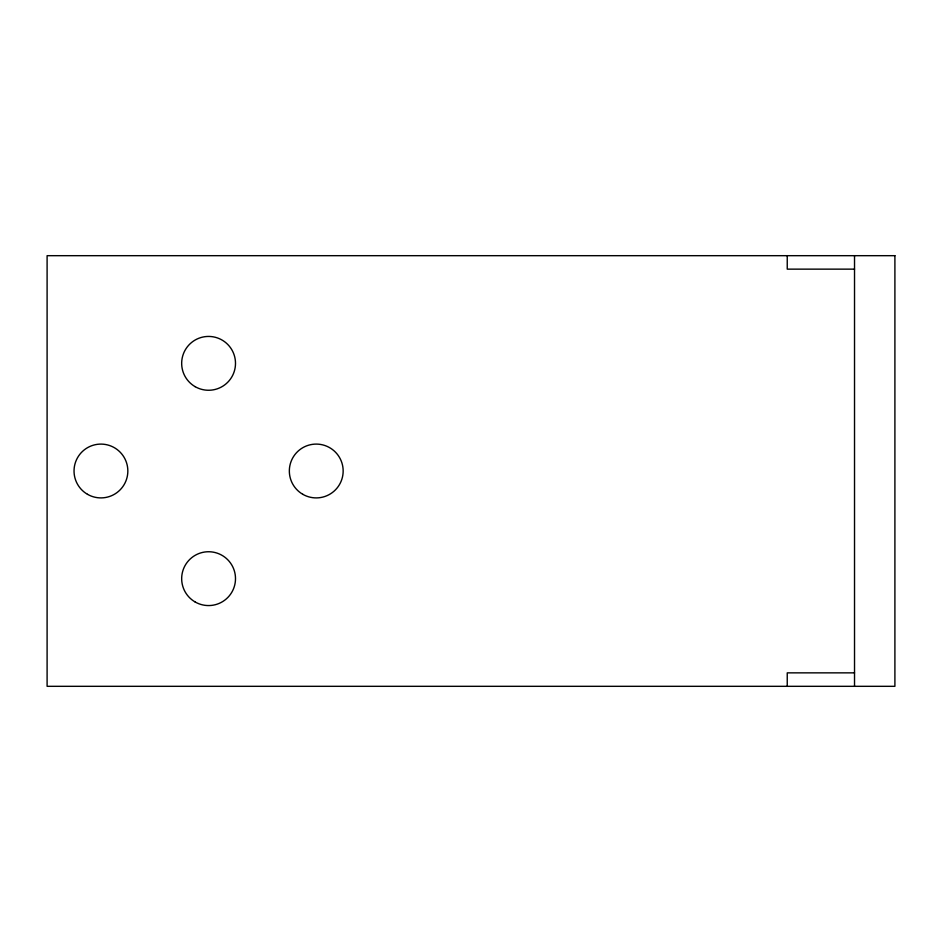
<?xml version="1.0" encoding="UTF-8"?>
<svg xmlns="http://www.w3.org/2000/svg" width="942" height="942" viewBox="0 0 942 942"><rect width="100%" height="100%" fill="white"/><g stroke="black" fill="none" stroke-linecap="round" stroke-linejoin="round"><path stroke-width="1.41" d="M854.524 269.141L787.241 269.141L787.241 255.682M854.524 672.859L787.241 672.859L787.241 686.318M854.524 255.682L854.524 686.318M894.9 255.682L47.1 255.682L47.1 686.318L894.9 686.318L894.9 255.682M87.476 494.303A26.918 26.918 0 0 0 127.841 471A26.918 26.918 0 0 0 87.476 447.697A26.918 26.918 0 0 0 87.476 494.303M195.124 386.656A26.918 26.918 0 0 0 235.5 363.341A26.918 26.918 0 0 0 195.124 340.038A26.918 26.918 0 0 0 195.124 386.656M302.782 494.303A26.918 26.918 0 0 0 343.159 471A26.918 26.918 0 0 0 302.782 447.697A26.918 26.918 0 0 0 302.782 494.303M195.124 601.962A26.918 26.918 0 0 0 235.5 578.659A26.918 26.918 0 0 0 195.124 555.344A26.918 26.918 0 0 0 195.124 601.962"/></g></svg>
